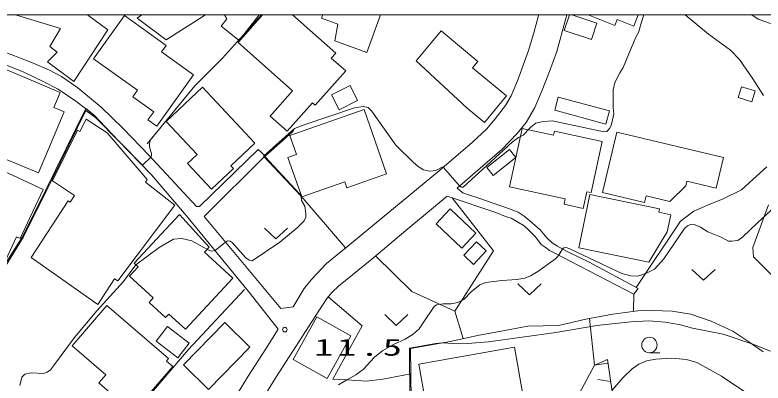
# Model space of a CAD drawing. Units: millimetres on the paper. Extents: x 20 to 1662, y 20 to 574.
# Drawn here: x 64.94 to 89.15, y 194.08 to 206 of the extents above; entities that cross this region are included whole.
import ezdxf

# ---------------------------------------------------------------- set-up
doc = ezdxf.new("R2010")
doc.units = ezdxf.units.MM
doc.layers.add('D-SUV', color=8, linetype='Continuous', lineweight=13)
doc.layers.add('D-TTL-LINE', color=7, linetype='Continuous', lineweight=13)
doc.styles.add('ＭＳ ゴシック', font='')
doc.styles.get('ＭＳ ゴシック').set_extended_font_data('MS Gothic')

msp = doc.modelspace()

# ---------------------------------------------------------------- linework, layer by layer
at = {"layer": 'D-SUV'}
for p, q in [((66.409, 205.563), (64.961, 206)), ((67.286, 206), (67.945, 205.515)), ((67.479, 204.583), (68.483, 205.981)), ((68.483, 205.981), (69.837, 205.009)), ((68.891, 205.899), (69.05, 206)), ((69.829, 205.191), (68.891, 205.899)), ((71.105, 206), (69.829, 205.191)), ((71.611, 205.641), (71.799, 205.877)), ((72.925, 206), (71.663, 204.603)), ((72.925, 206), (71.663, 204.603)), ((71.799, 205.877), (71.721, 206)), ((72.167, 205.107), (72.956, 206)), ((72.849, 206), (72.195, 205.177)), ((73.92, 206), (75.321, 204.759)), ((74.907, 206), (74.867, 205.891)), ((74.867, 205.891), (75.389, 205.699)), ((76.327, 204.783), (76.776, 206)), ((81.735, 205.417), (81.883, 205.983)), ((81.883, 205.983), (81.888, 206)), ((82.721, 205.493), (82.886, 206)), ((82.807, 206), (82.753, 205.807)), ((82.963, 206), (83.773, 205.735)), ((84.361, 205.661), (83.494, 206)), ((84.435, 205.849), (84.361, 205.661)), ((84.971, 205.641), (84.435, 205.849)), ((85.111, 206), (84.971, 205.641)), ((85.299, 206), (85.205, 205.731)), ((87.391, 205.379), (86.639, 206)), ((88.792, 206), (88.995, 205.863)), ((88.995, 205.863), (89.397, 205.723)), ((72.195, 205.177), (71.611, 205.641)), ((75.389, 205.699), (75.297, 205.163)), ((82.753, 205.807), (82.483, 204.811)), ((83.773, 205.735), (83.601, 205.207)), ((85.205, 205.731), (85.121, 205.435)), ((66.067, 204.977), (66.409, 205.563)), ((67.945, 205.515), (66.849, 203.849)), ((77.923, 204.509), (78.733, 205.485)), ((78.733, 205.485), (79.927, 204.495)), ((81.567, 204.851), (81.735, 205.417)), ((83.601, 205.207), (82.721, 205.493)), ((85.121, 205.435), (85.029, 205.261)), ((88.101, 204.855), (87.391, 205.379)), ((63.651, 205.167), (65.507, 204.445)), ((73.929, 203.547), (72.167, 205.107)), ((75.297, 205.163), (76.327, 204.783)), ((85.029, 205.261), (84.625, 204.295)), ((66.301, 204.799), (66.067, 204.977)), ((69.837, 205.009), (69.687, 204.801)), ((88.391, 204.557), (88.101, 204.855)), ((63.731, 204.621), (66.403, 203.493)), ((65.997, 204.477), (66.301, 204.799)), ((69.687, 204.801), (70.719, 204.061)), ((75.321, 204.759), (75.179, 204.599)), ((81.209, 203.861), (81.567, 204.851)), ((82.483, 204.811), (82.243, 204.163)), ((65.231, 204.143), (64.561, 204.413)), ((65.507, 204.445), (66.063, 204.213)), ((66.849, 203.849), (65.997, 204.477)), ((68.905, 203.559), (67.479, 204.583)), ((71.663, 204.603), (70.763, 203.699)), ((71.663, 204.603), (70.763, 203.699)), ((75.179, 204.599), (75.645, 204.187)), ((79.579, 202.983), (77.923, 204.509)), ((79.927, 204.495), (79.753, 204.287)), ((88.819, 203.929), (88.391, 204.557)), ((65.871, 203.835), (65.231, 204.143)), ((66.063, 204.213), (66.451, 204.005)), ((75.645, 204.187), (74.661, 203.075)), ((79.753, 204.287), (80.849, 203.377)), ((82.243, 204.163), (81.985, 203.515)), ((84.515, 204.129), (84.361, 203.813)), ((84.625, 204.295), (84.515, 204.129)), ((66.451, 204.005), (66.979, 203.641)), ((70.719, 204.061), (69.527, 202.399)), ((89.169, 203.391), (88.819, 203.929)), ((66.341, 203.595), (65.871, 203.835)), ((70.763, 203.699), (69.219, 201.827)), ((70.763, 203.699), (69.327, 201.959)), ((69.829, 202.551), (71.007, 203.657)), ((71.007, 203.657), (72.705, 201.847)), ((75.183, 203.409), (75.785, 203.715)), ((75.785, 203.715), (76.033, 203.229)), ((80.999, 203.379), (81.209, 203.861)), ((84.361, 203.813), (84.307, 203.571)), ((88.351, 203.323), (88.461, 203.675)), ((88.461, 203.675), (88.899, 203.541)), ((66.403, 203.493), (66.195, 203.003)), ((66.913, 203.211), (66.341, 203.595)), ((66.979, 203.641), (67.735, 203.013)), ((68.755, 203.351), (68.905, 203.559)), ((73.197, 202.721), (73.929, 203.547)), ((75.429, 202.923), (75.183, 203.409)), ((81.985, 203.515), (81.763, 203.001)), ((84.307, 203.571), (84.307, 203.265)), ((88.899, 203.541), (88.789, 203.187)), ((67.493, 202.763), (66.913, 203.211)), ((69.431, 202.865), (68.755, 203.351)), ((76.033, 203.229), (75.429, 202.923)), ((80.849, 203.377), (80.137, 202.519)), ((80.821, 203.065), (80.999, 203.379)), ((82.415, 202.911), (82.527, 203.335)), ((82.527, 203.335), (84.185, 202.891)), ((84.307, 203.265), (84.307, 203.003)), ((88.789, 203.187), (88.351, 203.323)), ((67.231, 202.965), (65.925, 200.311)), ((66.195, 203.003), (66.533, 202.861)), ((67.493, 202.763), (67.231, 202.965)), ((67.735, 203.013), (68.427, 202.331)), ((74.571, 203.155), (73.751, 202.231)), ((73.839, 202.097), (76.241, 202.937)), ((74.305, 202.437), (75.935, 202.989)), ((74.661, 203.075), (74.571, 203.155)), ((75.935, 202.989), (76.215, 203.033)), ((76.215, 203.033), (76.373, 202.997)), ((76.241, 202.937), (76.971, 200.855)), ((76.373, 202.997), (76.479, 202.893)), ((80.137, 202.519), (79.579, 202.983)), ((80.485, 202.635), (80.821, 203.065)), ((81.763, 203.001), (81.483, 202.513)), ((84.307, 203.003), (84.329, 202.783)), ((66.533, 202.861), (65.697, 200.881)), ((66.143, 200.683), (67.233, 202.909)), ((67.233, 202.909), (67.555, 202.665)), ((68.283, 201.933), (67.493, 202.763)), ((68.283, 201.933), (67.493, 202.763)), ((69.245, 202.603), (69.431, 202.865)), ((73.751, 202.231), (73.197, 202.721)), ((76.479, 202.893), (77.271, 201.785)), ((84.071, 202.467), (82.415, 202.911)), ((84.185, 202.891), (84.071, 202.467)), ((84.329, 202.783), (84.241, 202.423)), ((67.037, 202.221), (67.249, 202.619)), ((67.249, 202.619), (67.925, 202.179)), ((67.555, 202.665), (69.063, 201.131)), ((69.527, 202.399), (69.245, 202.603)), ((70.833, 201.481), (69.829, 202.551)), ((73.989, 202.319), (74.305, 202.437)), ((80.201, 202.299), (80.485, 202.635)), ((81.483, 202.513), (81.195, 202.163)), ((81.801, 202.493), (81.637, 202.369)), ((82.035, 202.551), (81.801, 202.493)), ((82.325, 202.575), (82.035, 202.551)), ((83.453, 202.335), (82.325, 202.575)), ((66.155, 200.627), (66.965, 202.269)), ((66.965, 202.269), (67.037, 202.221)), ((68.427, 202.331), (69.287, 201.451)), ((73.989, 202.319), (72.983, 201.427)), ((73.031, 201.417), (73.933, 202.227)), ((73.933, 202.227), (73.989, 202.319)), ((79.749, 201.879), (80.201, 202.299)), ((80.951, 200.433), (81.355, 202.319)), ((81.355, 202.319), (82.377, 202.101)), ((81.549, 202.277), (81.443, 202.165)), ((81.637, 202.369), (81.549, 202.277)), ((82.377, 202.101), (82.405, 202.233)), ((82.405, 202.233), (83.943, 201.903)), ((84.001, 202.215), (83.453, 202.335)), ((83.955, 200.247), (84.421, 202.201)), ((84.099, 202.225), (84.001, 202.215)), ((84.187, 202.323), (84.099, 202.225)), ((84.241, 202.423), (84.187, 202.323)), ((84.421, 202.201), (87.877, 201.379)), ((67.925, 202.179), (69.215, 200.667)), ((69.327, 201.959), (69.305, 201.895)), ((74.055, 201.483), (73.839, 202.097)), ((81.195, 202.163), (80.697, 201.645)), ((81.239, 202.029), (81.037, 201.875)), ((81.299, 202.061), (81.239, 202.029)), ((81.391, 202.107), (81.299, 202.061)), ((81.443, 202.165), (81.391, 202.107)), ((69.365, 200.819), (68.283, 201.933)), ((69.079, 201.115), (68.283, 201.933)), ((69.305, 201.895), (69.293, 201.821)), ((69.293, 201.821), (69.295, 201.727)), ((69.295, 201.727), (69.321, 201.653)), ((72.705, 201.847), (71.929, 201.117)), ((77.271, 201.785), (77.829, 201.229)), ((78.677, 200.961), (79.749, 201.879)), ((81.037, 201.875), (80.213, 201.125)), ((83.943, 201.903), (83.589, 200.245)), ((69.321, 201.653), (69.341, 201.579)), ((69.341, 201.579), (69.359, 201.515)), ((69.359, 201.515), (69.363, 201.477)), ((69.363, 201.477), (69.363, 201.447)), ((70.523, 201.191), (70.833, 201.481)), ((70.915, 199.791), (72.815, 201.645)), ((73.035, 201.437), (72.815, 201.645)), ((73.773, 201.385), (74.055, 201.483)), ((80.697, 201.645), (79.999, 201.037)), ((80.215, 201.059), (80.949, 201.641)), ((80.949, 201.641), (81.155, 201.379)), ((65.697, 200.881), (64.561, 201.361)), ((69.063, 201.131), (69.343, 201.391)), ((69.287, 201.451), (70.811, 199.791)), ((69.363, 201.447), (69.343, 201.391)), ((73.035, 201.437), (71.063, 199.475)), ((72.983, 201.427), (74.201, 200.129)), ((74.161, 200.199), (73.031, 201.417)), ((74.223, 200.105), (73.773, 201.385)), ((77.829, 201.229), (77.987, 201.087)), ((81.155, 201.379), (80.421, 200.797)), ((87.877, 201.379), (87.641, 200.391)), ((64.185, 201.121), (65.851, 200.349)), ((71.303, 200.359), (70.523, 201.191)), ((72.013, 201.027), (71.303, 200.359)), ((71.929, 201.117), (72.013, 201.027)), ((77.987, 201.087), (78.159, 200.987)), ((78.159, 200.987), (78.355, 200.943)), ((78.559, 200.965), (78.765, 201.071)), ((78.765, 201.071), (78.801, 201.069)), ((78.801, 201.069), (79.339, 200.457)), ((79.999, 201.037), (79.259, 200.387)), ((80.213, 201.125), (79.445, 200.427)), ((80.421, 200.797), (80.215, 201.059)), ((89.281, 201.081), (88.835, 200.681)), ((70.495, 199.491), (69.365, 200.819)), ((76.971, 200.855), (75.685, 200.403)), ((77.691, 200.143), (78.677, 200.961)), ((78.355, 200.943), (78.477, 200.949)), ((78.477, 200.949), (78.559, 200.965)), ((65.211, 198.813), (66.143, 200.683)), ((66.865, 200.155), (66.155, 200.627)), ((69.215, 200.667), (69.161, 200.583)), ((69.161, 200.583), (70.113, 199.837)), ((75.617, 200.593), (74.223, 200.105)), ((75.685, 200.403), (75.617, 200.593)), ((86.687, 200.619), (86.651, 200.469)), ((87.641, 200.391), (86.687, 200.619)), ((88.835, 200.681), (88.459, 200.339)), ((65.851, 200.349), (65.111, 198.755)), ((65.925, 200.311), (65.181, 198.811)), ((79.259, 200.387), (79.437, 200.237)), ((79.391, 200.427), (79.339, 200.457)), ((79.445, 200.427), (79.391, 200.427)), ((82.753, 200.049), (80.951, 200.433)), ((83.449, 200.275), (83.333, 199.735)), ((83.589, 200.245), (83.449, 200.275)), ((86.651, 200.469), (86.137, 199.961)), ((88.459, 200.339), (87.859, 200.041)), ((66.723, 199.939), (66.865, 200.155)), ((74.201, 200.129), (74.161, 200.199)), ((74.201, 200.129), (75.641, 198.455)), ((74.215, 199.993), (74.201, 200.129)), ((75.715, 198.515), (77.691, 200.143)), ((78.931, 200.135), (77.593, 199.015)), ((80.501, 199.599), (78.931, 200.135)), ((79.091, 200.081), (80.431, 198.355)), ((79.437, 200.237), (79.617, 200.177)), ((79.617, 200.177), (79.957, 200.067)), ((79.957, 200.067), (80.913, 199.729)), ((82.715, 199.867), (82.753, 200.049)), ((83.197, 198.455), (83.551, 200.179)), ((83.551, 200.179), (85.799, 199.715)), ((85.321, 199.923), (83.955, 200.247)), ((85.373, 200.143), (85.321, 199.923)), ((86.137, 199.961), (85.373, 200.143)), ((87.859, 200.041), (87.357, 199.839)), ((65.465, 198.139), (66.663, 199.979)), ((66.663, 199.979), (66.723, 199.939)), ((70.113, 199.837), (68.269, 197.385)), ((70.811, 199.791), (70.915, 199.791)), ((74.321, 199.803), (74.215, 199.993)), ((74.359, 199.569), (74.321, 199.803)), ((83.333, 199.735), (82.715, 199.867)), ((87.357, 199.839), (86.915, 199.645)), ((88.821, 198.469), (89.329, 199.853)), ((88.977, 199.263), (89.731, 199.975)), ((68.801, 197.955), (70.265, 199.541)), ((70.265, 199.541), (71.221, 198.481)), ((74.353, 199.453), (74.359, 199.569)), ((78.571, 199.235), (79.025, 199.715)), ((79.025, 199.715), (79.855, 198.929)), ((80.823, 199.475), (80.501, 199.599)), ((80.913, 199.729), (81.233, 199.609)), ((81.233, 199.609), (81.421, 199.481)), ((85.799, 199.715), (85.777, 199.611)), ((85.777, 199.611), (86.167, 199.529)), ((86.167, 199.529), (86.053, 198.975)), ((86.915, 199.645), (86.487, 199.323)), ((72.555, 196.979), (70.495, 199.491)), ((71.063, 199.475), (73.543, 196.493)), ((74.079, 199.101), (74.305, 199.335)), ((74.305, 199.335), (74.353, 199.453)), ((81.007, 199.413), (80.823, 199.475)), ((81.239, 199.275), (81.007, 199.413)), ((81.421, 199.481), (81.601, 199.331)), ((81.601, 199.331), (81.941, 199.041)), ((86.487, 199.323), (85.047, 197.177)), ((73.389, 198.748), (73.014, 199.098)), ((73.764, 199.098), (73.389, 198.748)), ((73.509, 198.643), (74.079, 199.101)), ((79.401, 198.449), (78.571, 199.235)), ((81.423, 199.167), (81.239, 199.275)), ((81.577, 199.029), (81.423, 199.167)), ((85.941, 198.099), (86.607, 199.085)), ((86.607, 199.085), (86.705, 199.171)), ((86.705, 199.171), (86.805, 199.211)), ((86.805, 199.211), (86.959, 199.197)), ((86.959, 199.197), (87.129, 199.127)), ((87.129, 199.127), (87.363, 198.977)), ((88.499, 198.813), (88.977, 199.263)), ((64.127, 197.041), (65.211, 198.813)), ((65.181, 198.811), (64.537, 197.799)), ((64.991, 198.811), (64.643, 198.065)), ((65.111, 198.755), (64.991, 198.811)), ((77.593, 199.015), (76.487, 198.093)), ((79.855, 198.929), (79.401, 198.449)), ((81.793, 198.815), (81.577, 199.029)), ((81.977, 198.569), (81.793, 198.815)), ((81.941, 199.041), (82.159, 198.783)), ((86.053, 198.975), (85.461, 197.989)), ((87.363, 198.977), (87.801, 198.799)), ((88.335, 198.689), (88.499, 198.813)), ((69.613, 198.471), (70.073, 198.733)), ((70.073, 198.733), (70.341, 198.761)), ((70.341, 198.761), (70.667, 198.685)), ((70.667, 198.685), (71.155, 198.409)), ((71.419, 198.367), (71.753, 198.645)), ((71.753, 198.645), (71.817, 198.679)), ((71.817, 198.679), (71.903, 198.673)), ((71.903, 198.673), (71.969, 198.625)), ((71.969, 198.625), (72.401, 198.149)), ((72.619, 198.041), (73.509, 198.643)), ((79.471, 198.215), (79.877, 198.653)), ((79.877, 198.653), (80.195, 198.359)), ((82.099, 198.477), (81.977, 198.569)), ((82.159, 198.783), (82.329, 198.623)), ((82.329, 198.623), (82.499, 198.515)), ((87.801, 198.799), (88.033, 198.675)), ((88.033, 198.675), (88.143, 198.675)), ((88.143, 198.675), (88.335, 198.689)), ((68.855, 197.905), (69.613, 198.471)), ((71.221, 198.481), (71.073, 198.321)), ((71.073, 198.321), (71.987, 197.477)), ((71.155, 198.409), (71.233, 198.365)), ((71.233, 198.365), (71.303, 198.347)), ((71.303, 198.347), (71.419, 198.367)), ((75.023, 197.949), (75.715, 198.515)), ((80.431, 198.355), (79.183, 196.403)), ((80.195, 198.359), (79.787, 197.921)), ((82.239, 198.369), (82.099, 198.477)), ((82.453, 198.261), (82.239, 198.369)), ((82.499, 198.515), (82.797, 198.345)), ((82.543, 198.215), (82.661, 198.423)), ((82.661, 198.423), (82.707, 198.455)), ((82.707, 198.455), (82.777, 198.465)), ((82.777, 198.465), (82.897, 198.429)), ((82.797, 198.345), (83.545, 197.985)), ((82.897, 198.429), (84.589, 197.621)), ((85.461, 197.989), (83.197, 198.455)), ((88.851, 198.161), (88.821, 198.469)), ((67.625, 196.623), (65.465, 198.139)), ((72.401, 198.149), (72.517, 198.053)), ((76.487, 198.093), (75.409, 197.217)), ((77.787, 197.043), (76.615, 198.199)), ((79.787, 197.921), (79.471, 198.215)), ((81.865, 197.685), (82.441, 198.103)), ((82.441, 198.103), (82.543, 198.215)), ((82.931, 198.015), (82.453, 198.261)), ((85.645, 197.763), (85.941, 198.099)), ((90.483, 196.515), (88.851, 198.161)), ((68.449, 197.371), (68.855, 197.905)), ((68.651, 197.541), (68.927, 197.839)), ((68.927, 197.839), (68.801, 197.955)), ((72.517, 198.053), (72.619, 198.041)), ((74.529, 197.425), (75.023, 197.949)), ((84.977, 196.955), (82.931, 198.015)), ((83.545, 197.985), (85.115, 197.139)), ((81.627, 197.545), (81.865, 197.685)), ((84.589, 197.621), (84.867, 197.553)), ((85.229, 197.579), (85.403, 197.643)), ((85.403, 197.643), (85.645, 197.763)), ((87.227, 197.41), (86.852, 197.76)), ((87.602, 197.76), (87.227, 197.41)), ((67.593, 196.411), (68.449, 197.371)), ((68.165, 197.453), (67.625, 196.623)), ((68.269, 197.385), (68.165, 197.453)), ((69.417, 196.833), (68.651, 197.541)), ((71.987, 197.477), (70.457, 195.817)), ((74.299, 197.143), (74.529, 197.425)), ((80.179, 197.329), (80.695, 197.397)), ((80.695, 197.397), (81.183, 197.431)), ((81.183, 197.431), (81.449, 197.479)), ((81.449, 197.479), (81.627, 197.545)), ((84.867, 197.553), (85.097, 197.539)), ((85.097, 197.539), (85.229, 197.579)), ((72.373, 197.107), (70.543, 195.153)), ((73.943, 196.545), (74.299, 197.143)), ((75.409, 197.217), (75.203, 197.025)), ((79.709, 197.027), (79.987, 197.253)), ((79.987, 197.253), (80.179, 197.329)), ((81.593, 196.938), (81.218, 197.288)), ((81.968, 197.288), (81.593, 196.938)), ((85.115, 197.139), (84.977, 196.955)), ((73.455, 195.827), (72.555, 196.979)), ((75.203, 197.025), (75.035, 196.811)), ((75.077, 196.865), (76.177, 195.931)), ((79.183, 196.403), (77.787, 197.043)), ((79.465, 196.783), (79.709, 197.027)), ((84.977, 196.955), (84.965, 196.401)), ((69.279, 196.685), (69.417, 196.833)), ((69.811, 196.195), (69.279, 196.685)), ((75.035, 196.811), (74.773, 196.411)), ((78.581, 196.615), (78.799, 196.639)), ((78.799, 196.639), (79.061, 196.639)), ((79.061, 196.639), (79.279, 196.689)), ((79.279, 196.689), (79.465, 196.783)), ((66.789, 195.279), (67.915, 196.585)), ((66.863, 195.549), (67.593, 196.411)), ((67.915, 196.585), (69.907, 194.869)), ((74.773, 196.411), (73.389, 194.259)), ((73.543, 196.493), (73.943, 196.545)), ((78.151, 196.025), (78.505, 196.561)), ((78.505, 196.561), (78.581, 196.615)), ((79.183, 196.403), (79.451, 195.517)), ((84.297, 196.313), (85.263, 196.441)), ((85.263, 196.441), (86.215, 196.407)), ((86.215, 196.407), (86.819, 196.303)), ((69.921, 196.313), (69.811, 196.195)), ((70.457, 195.817), (69.921, 196.313)), ((73.941, 194.841), (74.709, 196.221)), ((74.709, 196.221), (75.811, 195.605)), ((77.283, 195.944), (76.908, 196.294)), ((77.658, 196.294), (77.283, 195.944)), ((82.537, 195.941), (83.423, 196.149)), ((83.423, 196.149), (84.297, 196.313)), ((83.695, 194.659), (83.533, 196.169)), ((86.819, 196.303), (87.475, 196.085)), ((69.509, 195.433), (69.881, 195.909)), ((69.881, 195.909), (70.579, 195.367)), ((70.395, 194.665), (71.733, 196.037)), ((71.733, 196.037), (72.547, 195.241)), ((76.177, 195.931), (75.229, 194.199)), ((78.019, 195.835), (78.151, 196.025)), ((80.623, 195.747), (81.541, 195.921)), ((81.541, 195.921), (82.537, 195.941)), ((82.443, 195.711), (83.773, 195.939)), ((83.773, 195.939), (84.875, 196.065)), ((84.875, 196.065), (85.457, 196.091)), ((85.457, 196.091), (85.989, 196.053)), ((85.989, 196.053), (86.483, 195.965)), ((86.483, 195.965), (86.873, 195.855)), ((87.475, 196.085), (88.179, 195.761)), ((73.065, 195.185), (73.455, 195.827)), ((77.573, 195.493), (77.829, 195.655)), ((77.829, 195.655), (78.019, 195.835)), ((79.971, 195.633), (80.623, 195.747)), ((80.273, 195.411), (82.443, 195.711)), ((86.873, 195.855), (87.869, 195.661)), ((87.869, 195.661), (88.823, 195.333)), ((88.179, 195.761), (88.729, 195.393)), ((66.223, 194.675), (66.863, 195.549)), ((70.207, 194.889), (69.509, 195.433)), ((75.811, 195.605), (75.041, 194.227)), ((77.189, 195.327), (77.573, 195.493)), ((79.025, 195.423), (77.741, 195.193)), ((79.025, 195.423), (79.971, 195.633)), ((67.877, 194.341), (66.789, 195.279)), ((70.579, 195.367), (70.207, 194.889)), ((72.547, 195.241), (71.209, 193.871)), ((72.485, 194.297), (73.065, 195.185)), ((76.843, 195.135), (77.189, 195.327)), ((77.715, 195.205), (78.565, 195.363)), ((77.727, 193.249), (77.715, 195.205)), ((77.741, 195.193), (77.799, 190.027)), ((78.013, 194.693), (81.107, 195.237)), ((78.565, 195.363), (78.775, 195.379)), ((78.775, 195.379), (79.293, 195.343)), ((79.293, 195.343), (79.593, 195.357)), ((79.593, 195.357), (80.273, 195.411)), ((81.107, 195.237), (81.467, 193.187)), ((88.729, 195.393), (89.161, 195.093)), ((88.823, 195.333), (89.395, 195.111)), ((70.543, 195.153), (69.245, 193.615)), ((76.575, 194.917), (76.843, 195.135)), ((85.477, 195.059), (85.812, 195.059)), ((69.907, 194.869), (69.841, 194.791)), ((69.841, 194.791), (70.045, 194.615)), ((75.041, 194.227), (73.941, 194.841)), ((76.215, 194.521), (76.575, 194.917)), ((78.377, 192.617), (78.013, 194.693)), ((84.143, 194.719), (83.691, 194.655)), ((83.695, 194.659), (84.125, 194.843)), ((84.125, 194.843), (84.285, 193.725)), ((85.131, 194.689), (84.913, 194.533)), ((85.377, 194.799), (85.131, 194.689)), ((85.679, 194.855), (85.377, 194.799)), ((86.205, 194.885), (85.679, 194.855)), ((86.677, 194.845), (86.205, 194.885)), ((87.007, 194.747), (86.677, 194.845)), ((87.815, 194.301), (87.007, 194.747)), ((65.983, 194.427), (66.085, 194.509)), ((66.085, 194.509), (66.223, 194.675)), ((70.045, 194.615), (69.211, 193.645)), ((71.209, 193.871), (70.395, 194.665)), ((75.979, 194.339), (76.215, 194.521)), ((83.117, 193.561), (83.695, 194.659)), ((84.913, 194.533), (84.623, 194.261)), ((65.095, 193.995), (65.167, 194.263)), ((65.167, 194.263), (65.261, 194.361)), ((65.261, 194.361), (65.467, 194.405)), ((65.467, 194.405), (65.865, 194.389)), ((65.865, 194.389), (65.983, 194.427)), ((67.651, 194.079), (67.877, 194.341)), ((71.835, 193.247), (72.485, 194.297)), ((73.389, 194.259), (72.017, 192.069)), ((75.647, 194.157), (75.979, 194.339)), ((76.321, 194.139), (76.853, 194.201)), ((76.853, 194.201), (77.749, 194.371)), ((84.623, 194.261), (84.267, 193.847)), ((88.853, 193.601), (87.815, 194.301)), ((68.483, 193.361), (67.651, 194.079)), ((75.229, 194.199), (75.685, 194.185)), ((75.409, 194.023), (75.647, 194.157)), ((75.685, 194.185), (76.321, 194.139)), ((84.227, 194.125), (83.809, 194.191))]:
    msp.add_line(p, q, dxfattribs=at)
for centre, radius in [((73.675, 195.807), 0.075), ((85.477, 195.309), 0.25)]:
    msp.add_circle(centre, radius, dxfattribs=at)
at = {"layer": 'D-TTL-LINE'}
msp.add_line((125, 206), (25, 206), dxfattribs=at)

# ---------------------------------------------------------------- texts
at = {"layer": 'D-SUV', "insert": (74.627, 194.953), "char_height": 0.5499, "attachment_point": 7, "style": 'ＭＳ ゴシック'}
msp.add_mtext('\\T1.2;\\W1.65;11.5', dxfattribs=at)

doc.saveas('drawing.dxf')
